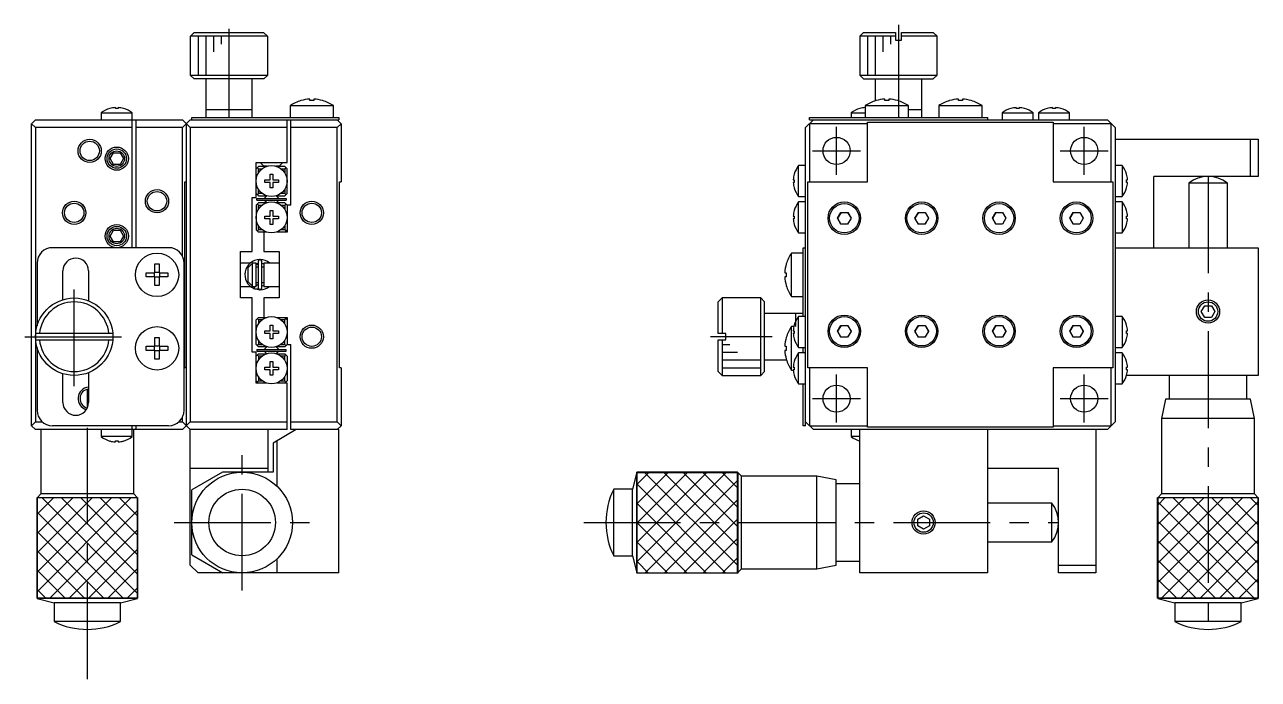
# Model space of a CAD drawing. Extents: x -35 to 380, y 1 to 266.
# Drawn here: x 220.6 to 380, y 112.4 to 196.9 of the extents above; entities that cross this region are included whole.
import ezdxf

# ---------------------------------------------------------------- set-up
doc = ezdxf.new("R2010")
doc.units = 0
doc.header["$LTSCALE"] = 10
doc.linetypes.add('CENTER', pattern=[2, 1.25, -0.25, 0.25, -0.25])
doc.layers.get('0').update_dxf_attribs({"linetype": 'CONTINUOUS'})
doc.layers.add('CENTER', color=1, linetype='CENTER')

msp = doc.modelspace()

# ---------------------------------------------------------------- linework, layer by layer
at = {"color": 7, "linetype": 'CONTINUOUS'}
for p, q in [((241.955665, 194.946013), (241.97169, 194.946013)), ((241.955665, 194.946013), (241.955665, 190.446013)), ((241.97169, 195.446013), (242.473478, 195.946013)), ((251.939639, 195.446013), (241.97169, 195.446013)), ((241.97169, 194.946013), (241.97169, 195.446013)), ((242.473478, 195.946013), (251.437852, 195.946013)), ((251.437852, 195.946013), (251.939639, 195.446013)), ((251.939639, 195.446013), (251.939639, 194.946013)), ((251.939639, 194.946013), (251.955665, 194.946013)), ((251.955665, 190.446013), (251.955665, 194.946013)), ((328.967397, 195.946013), (328.467397, 195.446013)), ((333.067397, 195.446013), (328.467397, 195.446013)), ((328.467397, 195.446013), (328.467397, 190.446013)), ((328.967397, 195.946013), (333.067397, 195.946013)), ((333.067397, 195.946013), (333.067397, 194.946013)), ((333.067397, 194.946013), (333.867397, 194.946013)), ((333.867397, 195.946013), (337.967397, 195.946013)), ((333.867397, 194.946013), (333.867397, 195.946013)), ((338.467397, 195.446013), (333.867397, 195.446013)), ((338.467397, 195.446013), (337.967397, 195.946013)), ((338.467397, 190.446013), (338.467397, 195.446013)), ((241.955665, 190.446013), (251.955665, 190.446013)), ((241.955665, 190.446013), (242.455665, 189.946013)), ((251.455665, 189.946013), (242.455665, 189.946013)), ((243.955665, 189.946013), (243.955665, 184.946013)), ((249.955665, 184.946013), (249.955665, 189.946013)), ((251.455665, 189.946013), (251.955665, 190.446013)), ((328.467397, 190.446013), (328.967397, 189.946013)), ((328.467397, 190.446013), (338.467397, 190.446013)), ((328.967397, 189.946013), (337.967397, 189.946013)), ((330.467397, 189.946013), (330.467397, 187.115709)), ((336.467397, 184.946013), (336.467397, 189.946013)), ((337.967397, 189.946013), (338.467397, 190.446013)), ((256.256526, 187.139218), (256.253517, 187.145386)), ((257.395665, 187.139218), (257.395665, 187.332475)), ((257.915665, 187.139218), (257.395665, 187.139218)), ((257.915665, 187.332475), (257.915665, 187.139218)), ((259.057812, 187.145386), (259.054804, 187.139218)), ((330.568258, 187.139218), (330.565249, 187.145386)), ((331.707397, 187.139218), (331.707397, 187.332475)), ((332.227397, 187.139218), (331.707397, 187.139218)), ((332.227397, 187.332475), (332.227397, 187.139218)), ((333.369545, 187.145386), (333.366536, 187.139218)), ((340.068258, 187.139218), (340.065249, 187.145386)), ((341.207397, 187.139218), (341.207397, 187.332475)), ((341.727397, 187.139218), (341.207397, 187.139218)), ((341.727397, 187.332475), (341.727397, 187.139218)), ((342.869545, 187.145386), (342.866536, 187.139218)), ((230.455665, 185.544013), (234.455665, 185.544013)), ((230.455665, 185.544013), (230.455665, 184.646013)), ((231.569303, 186.115535), (231.567049, 186.120157)), ((232.275665, 186.115535), (232.275665, 186.235872)), ((232.635665, 186.115535), (232.275665, 186.115535)), ((232.635665, 186.235872), (232.635665, 186.115535)), ((233.344281, 186.120157), (233.342026, 186.115535)), ((234.455665, 168.146013), (234.455665, 185.544013)), ((242.155665, 184.646013), (242.155665, 184.946013)), ((242.155665, 184.946013), (261.155665, 184.946013)), ((249.955665, 185.946013), (243.955665, 185.946013)), ((254.855665, 186.488476), (260.455665, 186.488476)), ((254.855665, 186.488476), (254.855665, 184.946013)), ((260.455665, 184.946013), (260.455665, 186.488476)), ((261.155665, 184.946013), (261.155665, 184.646013)), ((321.967397, 184.646013), (321.967397, 184.946013)), ((321.967397, 184.946013), (344.967397, 184.946013)), ((327.367397, 185.544013), (329.167397, 185.544013)), ((327.367397, 185.544013), (327.367397, 184.946013)), ((328.481036, 186.115535), (328.478781, 186.120157)), ((329.167397, 186.488476), (329.167397, 184.946013)), ((329.167397, 186.488476), (334.767397, 186.488476)), ((334.767397, 184.946013), (334.767397, 186.488476)), ((336.467397, 185.946013), (334.767397, 185.946013)), ((338.667397, 186.488476), (338.667397, 184.946013)), ((338.667397, 186.488476), (344.267397, 186.488476)), ((344.267397, 184.946013), (344.267397, 186.488476)), ((344.967397, 184.946013), (344.967397, 184.646013)), ((346.867397, 185.544013), (350.867397, 185.544013)), ((346.867397, 185.544013), (346.867397, 184.646013)), ((347.981036, 186.115535), (347.978781, 186.120157)), ((348.687397, 186.115535), (348.687397, 186.235872)), ((349.047397, 186.115535), (348.687397, 186.115535)), ((349.047397, 186.235872), (349.047397, 186.115535)), ((349.756013, 186.120157), (349.753759, 186.115535)), ((350.867397, 184.646013), (350.867397, 185.544013)), ((351.567397, 185.544013), (355.567397, 185.544013)), ((351.567397, 185.544013), (351.567397, 184.646013)), ((352.681036, 186.115535), (352.678781, 186.120157)), ((353.387397, 186.115535), (353.387397, 186.235872)), ((353.747397, 186.115535), (353.387397, 186.115535)), ((353.747397, 186.235872), (353.747397, 186.115535)), ((354.456013, 186.120157), (354.453759, 186.115535)), ((355.567397, 184.646013), (355.567397, 185.544013)), ((221.955665, 184.646013), (221.455665, 184.146013)), ((221.455665, 145.146013), (221.455665, 184.146013)), ((221.455665, 184.146013), (221.955665, 183.646013)), ((221.955665, 184.646013), (240.955665, 184.646013)), ((234.455665, 183.646013), (221.955665, 183.646013)), ((221.955665, 183.646013), (221.955665, 145.646013)), ((234.955665, 168.146013), (234.955665, 184.646013)), ((240.955665, 183.646013), (234.955665, 183.646013)), ((241.955665, 184.646013), (240.955665, 183.646013)), ((240.955665, 184.646013), (241.955665, 183.646013)), ((240.955665, 167.017793), (240.955665, 183.646013)), ((241.455665, 145.146013), (241.455665, 184.146013)), ((241.955665, 184.646013), (261.155665, 184.646013)), ((241.955665, 183.646013), (241.955665, 145.646013)), ((254.455665, 183.646013), (241.955665, 183.646013)), ((254.455665, 179.146013), (254.455665, 184.646013)), ((254.955665, 173.646013), (254.955665, 184.646013)), ((260.955665, 183.646013), (254.955665, 183.646013)), ((260.955665, 184.646013), (261.455665, 184.146013)), ((261.455665, 184.146013), (260.955665, 183.646013)), ((260.955665, 145.646013), (260.955665, 183.646013)), ((261.455665, 184.146013), (261.455665, 176.646013)), ((322.467397, 184.646013), (321.467397, 183.646013)), ((321.467397, 145.146013), (321.467397, 183.646013)), ((321.967397, 184.646013), (360.467397, 184.646013)), ((329.467397, 184.146013), (321.967397, 184.146013)), ((321.967397, 184.146013), (321.967397, 176.646013)), ((329.467397, 184.346013), (353.467397, 184.346013)), ((329.467397, 176.646013), (329.467397, 184.346013)), ((353.467397, 184.346013), (353.467397, 176.646013)), ((360.967397, 184.146013), (353.467397, 184.146013)), ((361.467397, 183.646013), (360.467397, 184.646013)), ((360.967397, 176.646013), (360.967397, 184.146013)), ((361.467397, 183.646013), (361.467397, 145.646013)), ((361.467397, 182.146013), (379.967397, 182.146013)), ((378.967397, 177.346013), (378.967397, 182.146013)), ((379.967397, 182.146013), (379.967397, 177.346013)), ((231.589639, 179.646013), (232.022652, 180.396013)), ((232.022652, 180.396013), (232.888677, 180.396013)), ((232.888677, 180.396013), (233.32169, 179.646013)), ((232.022652, 178.896013), (231.589639, 179.646013)), ((232.888677, 178.896013), (232.022652, 178.896013)), ((233.32169, 179.646013), (232.888677, 178.896013)), ((250.455665, 179.146013), (254.455665, 179.146013)), ((250.455665, 174.646013), (250.455665, 179.146013)), ((250.455665, 178.346013), (250.755665, 178.646013)), ((251.831165, 178.646013), (250.755665, 178.646013)), ((250.974921, 179.146013), (251.455665, 178.665269)), ((251.89312, 178.665269), (251.455665, 178.665269)), ((253.455665, 178.665269), (253.018209, 178.665269)), ((254.155665, 178.646013), (253.080165, 178.646013)), ((253.455665, 178.665269), (253.936409, 179.146013)), ((254.455665, 178.346013), (254.155665, 178.646013)), ((321.467397, 178.746013), (320.569398, 178.746013)), ((320.569398, 174.746013), (320.569398, 178.746013)), ((325.217397, 178.915269), (325.218924, 178.913743)), ((357.715871, 178.913743), (357.717397, 178.915269)), ((362.365396, 178.746013), (361.467397, 178.746013)), ((362.365396, 178.746013), (362.365396, 174.746013)), ((250.755665, 178.346013), (250.605665, 178.496013)), ((250.755665, 177.799579), (250.755665, 178.346013)), ((250.755665, 178.346013), (251.255665, 178.346013)), ((252.275665, 177.632375), (252.635665, 177.632375)), ((252.275665, 176.926013), (252.275665, 177.632375)), ((252.635665, 177.632375), (252.635665, 176.926013)), ((253.655665, 178.346013), (254.155665, 178.346013)), ((254.305665, 178.496013), (254.155665, 178.346013)), ((254.155665, 178.346013), (254.155665, 177.799579)), ((254.455665, 175.146013), (254.455665, 178.346013)), ((319.993253, 177.634629), (319.997875, 177.632375)), ((362.936919, 177.632375), (362.941541, 177.634629)), ((366.467397, 168.146013), (366.467397, 177.346013)), ((379.967397, 177.346013), (366.467397, 177.346013)), ((241.255665, 176.646013), (241.455665, 176.646013)), ((241.255665, 152.646013), (241.255665, 176.646013)), ((250.755665, 175.146013), (250.755665, 175.692448)), ((251.569303, 176.926013), (252.275665, 176.926013)), ((251.569303, 176.566013), (251.569303, 176.926013)), ((252.275665, 176.566013), (251.569303, 176.566013)), ((252.275665, 175.859652), (252.275665, 176.566013)), ((252.635665, 175.859652), (252.275665, 175.859652)), ((252.635665, 176.926013), (253.342026, 176.926013)), ((252.635665, 176.566013), (252.635665, 175.859652)), ((253.342026, 176.566013), (252.635665, 176.566013)), ((253.342026, 176.926013), (253.342026, 176.566013)), ((254.155665, 175.692448), (254.155665, 175.146013)), ((261.255665, 176.646013), (261.455665, 176.646013)), ((261.255665, 152.646013), (261.255665, 176.646013)), ((319.877538, 176.926013), (319.997875, 176.926013)), ((319.997875, 176.566013), (319.877538, 176.566013)), ((319.997875, 175.859652), (319.993253, 175.857397)), ((319.997875, 176.926013), (319.997875, 176.566013)), ((321.767397, 152.646013), (321.767397, 176.646013)), ((321.767397, 176.646013), (329.467397, 176.646013)), ((353.467397, 176.646013), (361.167397, 176.646013)), ((361.167397, 176.646013), (361.167397, 152.646013)), ((362.936919, 176.926013), (363.057256, 176.926013)), ((362.936919, 176.566013), (362.936919, 176.926013)), ((363.057256, 176.566013), (362.936919, 176.566013)), ((362.941541, 175.857397), (362.936919, 175.859652)), ((375.967393, 176.468504), (370.967401, 176.468504)), ((370.967401, 176.468504), (370.967401, 168.146013)), ((375.967393, 168.146013), (375.967393, 176.468504)), ((249.955665, 174.646013), (250.455665, 174.646013)), ((249.955665, 167.646013), (249.955665, 174.646013)), ((250.755665, 174.846013), (250.455665, 175.146013)), ((250.755665, 173.946013), (250.455665, 173.646013)), ((250.555665, 174.496013), (254.355665, 174.496013)), ((250.555665, 174.296013), (250.555665, 174.496013)), ((250.555665, 174.296013), (254.355665, 174.296013)), ((250.605665, 174.996013), (250.755665, 175.146013)), ((250.755665, 173.646013), (250.605665, 173.796013)), ((251.255665, 175.146013), (250.755665, 175.146013)), ((250.755665, 174.846013), (251.756616, 174.846013)), ((251.756616, 173.946013), (250.755665, 173.946013)), ((251.841605, 174.842614), (251.554104, 174.555112)), ((251.554104, 174.27227), (251.868494, 173.957879)), ((251.554104, 174.236914), (251.841605, 173.949413)), ((251.775739, 174.865136), (251.756616, 174.846013)), ((251.756616, 173.946013), (251.775739, 173.926891)), ((253.357226, 174.519757), (253.042835, 174.834148)), ((253.357226, 174.555112), (253.069725, 174.842614)), ((253.069725, 173.949413), (253.357226, 174.236914)), ((253.154713, 174.846013), (253.135591, 174.865136)), ((253.135591, 173.926891), (253.154713, 173.946013)), ((253.154713, 174.846013), (254.155665, 174.846013)), ((254.155665, 173.946013), (253.154713, 173.946013)), ((254.155665, 175.146013), (253.655665, 175.146013)), ((254.155665, 175.146013), (254.305665, 174.996013)), ((254.455665, 175.146013), (254.155665, 174.846013)), ((254.455665, 173.646013), (254.155665, 173.946013)), ((254.305665, 173.796013), (254.155665, 173.646013)), ((254.355665, 174.496013), (254.355665, 174.296013)), ((320.569398, 174.746013), (321.467397, 174.746013)), ((321.467397, 174.046013), (320.569398, 174.046013)), ((320.569398, 170.046013), (320.569398, 174.046013)), ((361.467397, 174.746013), (362.365396, 174.746013)), ((362.365396, 174.046013), (361.467397, 174.046013)), ((362.365396, 174.046013), (362.365396, 170.046013)), ((250.455665, 173.646013), (250.455665, 170.446013)), ((250.755665, 173.099579), (250.755665, 173.646013)), ((250.755665, 173.646013), (251.255665, 173.646013)), ((251.569303, 172.226013), (252.275665, 172.226013)), ((251.569303, 171.866013), (251.569303, 172.226013)), ((252.275665, 172.932375), (252.635665, 172.932375)), ((252.275665, 172.226013), (252.275665, 172.932375)), ((252.635665, 172.932375), (252.635665, 172.226013)), ((252.635665, 172.226013), (253.342026, 172.226013)), ((253.342026, 172.226013), (253.342026, 171.866013)), ((253.655665, 173.646013), (254.155665, 173.646013)), ((254.155665, 173.646013), (254.155665, 173.099579)), ((254.955665, 173.646013), (254.455665, 173.646013)), ((254.455665, 173.646013), (254.455665, 170.146013)), ((319.877538, 172.226013), (319.997875, 172.226013)), ((319.993253, 172.934629), (319.997875, 172.932375)), ((319.997875, 172.226013), (319.997875, 171.866013)), ((325.601372, 171.946013), (326.034384, 172.696013)), ((326.041195, 172.699904), (325.601407, 171.953857)), ((326.034384, 172.696013), (326.90041, 172.696013)), ((326.041195, 172.699923), (326.907184, 172.692061)), ((326.90041, 172.696013), (327.333422, 171.946013)), ((326.907171, 172.692053), (327.333387, 171.93817)), ((335.601372, 171.946013), (336.034384, 172.696013)), ((336.041195, 172.699904), (335.601407, 171.953857)), ((336.034384, 172.696013), (336.90041, 172.696013)), ((336.041195, 172.699923), (336.907184, 172.692061)), ((336.90041, 172.696013), (337.333422, 171.946013)), ((336.907171, 172.692053), (337.333387, 171.93817)), ((345.601372, 171.946013), (346.034384, 172.696013)), ((346.041195, 172.699904), (345.601407, 171.953857)), ((346.034384, 172.696013), (346.90041, 172.696013)), ((346.041195, 172.699923), (346.907184, 172.692061)), ((346.90041, 172.696013), (347.333422, 171.946013)), ((346.907171, 172.692053), (347.333387, 171.93817)), ((355.601372, 171.946013), (356.034384, 172.696013)), ((356.041195, 172.699904), (355.601407, 171.953857)), ((356.034384, 172.696013), (356.90041, 172.696013)), ((356.041195, 172.699923), (356.907184, 172.692061)), ((356.90041, 172.696013), (357.333422, 171.946013)), ((356.907171, 172.692053), (357.333387, 171.93817)), ((362.936919, 172.932375), (362.941541, 172.934629)), ((362.936919, 172.226013), (363.057256, 172.226013)), ((362.936919, 171.866013), (362.936919, 172.226013)), ((250.755665, 170.446013), (250.755665, 170.992448)), ((252.275665, 171.866013), (251.569303, 171.866013)), ((252.275665, 171.159652), (252.275665, 171.866013)), ((252.635665, 171.159652), (252.275665, 171.159652)), ((252.635665, 171.866013), (252.635665, 171.159652)), ((253.342026, 171.866013), (252.635665, 171.866013)), ((254.155665, 170.992448), (254.155665, 170.446013)), ((319.997875, 171.866013), (319.877538, 171.866013)), ((319.997875, 171.159652), (319.993253, 171.157397)), ((326.034384, 171.196013), (325.601372, 171.946013)), ((325.601407, 171.953857), (326.02761, 171.199966)), ((326.8936, 171.192104), (326.02761, 171.199966)), ((326.90041, 171.196013), (326.034384, 171.196013)), ((327.333371, 171.93818), (326.8936, 171.192123)), ((327.333422, 171.946013), (326.90041, 171.196013)), ((336.034384, 171.196013), (335.601372, 171.946013)), ((335.601407, 171.953857), (336.02761, 171.199966)), ((336.8936, 171.192104), (336.02761, 171.199966)), ((336.90041, 171.196013), (336.034384, 171.196013)), ((337.333371, 171.93818), (336.8936, 171.192123)), ((337.333422, 171.946013), (336.90041, 171.196013)), ((346.034384, 171.196013), (345.601372, 171.946013)), ((345.601407, 171.953857), (346.02761, 171.199966)), ((346.8936, 171.192104), (346.02761, 171.199966)), ((346.90041, 171.196013), (346.034384, 171.196013)), ((347.333371, 171.93818), (346.8936, 171.192123)), ((347.333422, 171.946013), (346.90041, 171.196013)), ((356.034384, 171.196013), (355.601372, 171.946013)), ((355.601407, 171.953857), (356.02761, 171.199966)), ((356.8936, 171.192104), (356.02761, 171.199966)), ((356.90041, 171.196013), (356.034384, 171.196013)), ((357.333371, 171.93818), (356.8936, 171.192123)), ((357.333422, 171.946013), (356.90041, 171.196013)), ((363.057256, 171.866013), (362.936919, 171.866013)), ((362.941541, 171.157397), (362.936919, 171.159652)), ((231.589639, 169.646013), (232.022652, 170.396013)), ((232.022652, 168.896013), (231.589639, 169.646013)), ((232.022652, 170.396013), (232.888677, 170.396013)), ((232.888677, 170.396013), (233.32169, 169.646013)), ((233.32169, 169.646013), (232.888677, 168.896013)), ((250.755665, 170.146013), (250.455665, 170.446013)), ((250.605665, 170.296013), (250.755665, 170.446013)), ((251.255665, 170.446013), (250.755665, 170.446013)), ((251.831165, 170.146013), (250.755665, 170.146013)), ((251.455665, 170.146013), (251.455665, 167.646013)), ((254.455665, 170.146013), (253.080165, 170.146013)), ((254.155665, 170.446013), (253.655665, 170.446013)), ((254.155665, 170.446013), (254.305665, 170.296013)), ((254.455665, 170.446013), (254.155665, 170.146013)), ((320.569398, 170.046013), (321.467397, 170.046013)), ((361.467397, 170.046013), (362.365396, 170.046013)), ((239.155665, 168.146013), (224.155665, 168.146013)), ((232.888677, 168.896013), (232.022652, 168.896013)), ((248.455665, 167.646013), (249.955665, 167.646013)), ((248.455665, 161.646013), (248.455665, 167.646013)), ((251.455665, 167.646013), (253.455665, 167.646013)), ((253.455665, 167.646013), (253.455665, 161.646013)), ((321.167397, 167.446013), (319.624934, 167.446013)), ((319.624934, 161.846013), (319.624934, 167.446013)), ((321.167397, 168.146013), (321.467397, 168.146013)), ((321.167397, 159.246013), (321.167397, 168.146013)), ((361.467397, 168.146013), (379.967397, 168.146013)), ((379.967397, 168.146013), (379.967397, 151.646013)), ((222.155665, 166.146013), (222.155665, 158.046013)), ((237.395665, 166.045153), (237.915665, 166.045153)), ((237.395665, 164.906013), (237.395665, 166.045153)), ((237.915665, 166.045153), (237.915665, 164.906013)), ((241.155665, 147.146013), (241.155665, 166.146013)), ((249.697208, 166.146013), (248.455665, 166.146013)), ((249.455665, 165.566114), (249.955665, 166.09526)), ((250.455665, 166.146013), (249.955665, 166.146013)), ((249.955665, 166.146013), (249.955665, 163.146013)), ((250.179265, 166.447449), (250.166111, 166.441643)), ((250.174546, 166.44414), (250.170202, 166.443461)), ((250.24043, 166.472152), (250.1787, 166.448521)), ((250.455625, 166.075447), (250.734469, 166.145866)), ((250.455663, 166.058136), (250.465036, 166.058292)), ((250.455665, 163.146013), (250.455665, 166.146013)), ((250.465036, 166.058292), (250.47866, 166.057925)), ((250.47866, 166.057925), (250.492248, 166.056856)), ((250.492248, 166.056856), (250.505765, 166.055087)), ((250.505765, 166.055087), (250.519172, 166.052624)), ((250.519172, 166.052624), (250.532433, 166.049475)), ((250.532433, 166.049475), (250.545512, 166.04565)), ((250.545512, 166.04565), (250.558374, 166.041161)), ((250.558374, 166.041161), (250.570986, 166.036022)), ((250.570986, 166.036022), (250.583315, 166.030249)), ((250.583315, 166.030249), (250.595328, 166.02386)), ((250.595328, 166.02386), (250.606996, 166.016873)), ((250.606996, 166.016873), (250.61829, 166.00931)), ((250.61829, 166.00931), (250.629183, 166.001193)), ((250.629183, 166.001193), (250.639649, 165.992544)), ((250.639649, 165.992544), (250.649664, 165.983388)), ((250.649664, 165.983388), (250.659205, 165.973751)), ((250.659205, 165.973751), (250.668251, 165.963658)), ((250.668251, 165.963658), (250.676781, 165.953136)), ((250.676781, 165.953136), (250.684778, 165.942212)), ((250.684778, 165.942212), (250.692225, 165.930915)), ((250.692225, 165.930915), (250.699107, 165.919273)), ((250.699107, 165.919273), (250.705409, 165.907315)), ((250.705409, 165.907315), (250.711119, 165.89507)), ((250.711119, 165.89507), (250.716226, 165.882568)), ((250.716226, 165.882568), (250.720719, 165.869838)), ((250.720719, 165.869838), (250.724591, 165.856911)), ((250.724591, 165.856911), (250.727833, 165.843817)), ((250.727833, 165.843817), (250.73044, 165.830586)), ((250.73044, 165.830586), (250.732408, 165.817249)), ((250.732408, 165.817249), (250.733731, 165.803836)), ((250.733731, 165.803836), (250.734409, 165.790379)), ((250.734409, 165.790379), (250.734506, 165.783162)), ((250.734506, 166.386669), (250.734506, 162.936669)), ((251.184506, 162.936669), (251.184506, 166.386669)), ((251.184561, 166.145591), (251.455809, 166.078341)), ((251.455665, 166.146013), (251.455665, 163.146013)), ((253.455665, 166.146013), (251.455665, 166.146013)), ((318.968024, 166.048161), (318.974192, 166.045153)), ((225.505665, 161.431147), (225.505665, 165.146013)), ((228.805665, 165.146013), (228.805665, 161.291172)), ((236.256526, 164.906013), (237.395665, 164.906013)), ((236.256526, 164.386013), (236.256526, 164.906013)), ((237.395665, 164.386013), (236.256526, 164.386013)), ((237.326223, 164.386013), (237.326223, 164.906013)), ((237.395665, 164.975455), (237.915665, 164.975455)), ((237.395665, 163.246874), (237.395665, 164.386013)), ((237.915665, 164.316572), (237.395665, 164.316572)), ((237.915665, 164.906013), (239.054804, 164.906013)), ((237.915665, 164.386013), (237.915665, 163.246874)), ((239.054804, 164.386013), (237.915665, 164.386013)), ((237.985107, 164.906013), (237.985107, 164.386013)), ((239.054804, 164.906013), (239.054804, 164.386013)), ((249.455665, 163.725913), (249.455665, 165.566114)), ((250.734506, 165.646013), (250.455665, 165.646013)), ((251.455665, 165.646013), (251.184506, 165.646013)), ((318.780935, 164.906013), (318.974192, 164.906013)), ((318.974192, 164.386013), (318.780935, 164.386013)), ((318.974192, 164.906013), (318.974192, 164.386013)), ((237.915665, 163.246874), (237.395665, 163.246874)), ((248.455665, 163.146013), (249.735636, 163.146013)), ((249.955665, 163.204012), (249.455665, 163.733158)), ((249.955665, 163.146013), (250.455665, 163.146013)), ((250.14593, 162.890852), (250.1759, 162.877414)), ((250.169948, 162.879965), (250.249862, 163.139398)), ((250.174461, 162.89235), (250.174362, 162.886111)), ((250.174362, 162.886111), (250.174893, 162.881173)), ((250.17519, 162.89985), (250.174461, 162.89235)), ((250.174893, 162.881173), (250.175696, 162.87836)), ((250.176544, 162.908559), (250.17519, 162.89985)), ((250.175696, 162.87836), (250.177873, 162.875292)), ((250.178514, 162.918421), (250.176544, 162.908559)), ((250.177873, 162.875292), (250.1787, 162.874817)), ((250.181087, 162.929368), (250.178514, 162.918421)), ((250.1787, 162.874817), (250.210052, 162.861998)), ((250.184245, 162.941328), (250.181087, 162.929368)), ((250.187968, 162.954221), (250.184245, 162.941328)), ((250.19223, 162.967961), (250.187968, 162.954221)), ((250.197003, 162.982456), (250.19223, 162.967961)), ((250.202255, 162.997609), (250.197003, 162.982456)), ((250.207952, 163.013319), (250.202255, 162.997609)), ((250.214055, 163.029482), (250.207952, 163.013319)), ((250.210052, 162.861998), (250.243763, 162.850093)), ((250.220523, 163.045988), (250.214055, 163.029482)), ((250.227313, 163.062729), (250.220523, 163.045988)), ((250.23438, 163.079591), (250.227313, 163.062729)), ((250.241676, 163.096463), (250.23438, 163.079591)), ((250.236201, 162.852203), (250.929792, 162.713222)), ((250.249153, 163.113232), (250.241676, 163.096463)), ((250.243763, 162.850093), (250.278014, 162.839891)), ((250.256762, 163.129786), (250.249153, 163.113232)), ((250.249862, 163.139398), (250.253013, 163.146017)), ((250.26445, 163.146013), (250.256762, 163.129786)), ((250.278014, 162.839891), (250.31272, 162.831416)), ((250.31272, 162.831416), (250.347797, 162.824687)), ((250.347797, 162.824687), (250.383159, 162.819722)), ((250.383159, 162.819722), (250.418718, 162.81653)), ((250.418718, 162.81653), (250.454389, 162.815121)), ((250.454389, 162.815121), (250.490084, 162.815495)), ((250.460793, 163.265075), (250.455662, 163.265202)), ((250.455665, 163.646013), (250.734506, 163.646013)), ((250.474414, 163.265223), (250.460793, 163.265075)), ((250.488004, 163.266072), (250.474414, 163.265223)), ((250.501525, 163.26762), (250.488004, 163.266072)), ((250.490084, 162.815495), (250.525716, 162.817654)), ((250.514942, 163.26986), (250.501525, 163.26762)), ((250.528218, 163.272784), (250.514942, 163.26986)), ((250.525716, 162.817654), (250.561199, 162.82159)), ((250.541319, 163.276382), (250.528218, 163.272784)), ((250.554209, 163.280642), (250.541319, 163.276382)), ((250.566857, 163.28555), (250.554209, 163.280642)), ((250.561199, 162.82159), (250.596446, 162.827295)), ((250.579231, 163.291091), (250.566857, 163.28555)), ((250.591299, 163.297247), (250.579231, 163.291091)), ((250.603032, 163.304001), (250.591299, 163.297247)), ((250.596446, 162.827295), (250.631371, 162.834755)), ((250.614403, 163.311331), (250.603032, 163.304001)), ((250.625385, 163.319217), (250.614403, 163.311331)), ((250.635952, 163.327638), (250.625385, 163.319217)), ((250.631371, 162.834755), (250.665889, 162.843952)), ((250.646082, 163.336568), (250.635952, 163.327638)), ((250.65575, 163.345986), (250.646082, 163.336568)), ((250.664937, 163.355865), (250.65575, 163.345986)), ((250.673622, 163.366181), (250.664937, 163.355865)), ((250.665889, 162.843952), (250.699916, 162.854864)), ((250.681787, 163.376907), (250.673622, 163.366181)), ((250.689415, 163.388016), (250.681787, 163.376907)), ((250.696489, 163.399481), (250.689415, 163.388016)), ((250.702996, 163.411274), (250.696489, 163.399481)), ((250.699916, 162.854864), (250.733368, 162.867465)), ((250.708921, 163.423368), (250.702996, 163.411274)), ((250.714253, 163.435733), (250.708921, 163.423368)), ((250.718981, 163.44834), (250.714253, 163.435733)), ((250.723096, 163.46116), (250.718981, 163.44834)), ((250.726588, 163.474164), (250.723096, 163.46116)), ((250.72945, 163.487322), (250.726588, 163.474164)), ((250.731678, 163.500603), (250.72945, 163.487322)), ((250.733265, 163.513978), (250.731678, 163.500603)), ((250.734208, 163.527415), (250.733265, 163.513978)), ((250.733368, 162.867465), (250.744124, 162.871928)), ((250.734506, 163.540176), (250.734208, 163.527415)), ((251.184506, 163.646013), (251.455665, 163.646013)), ((251.455701, 163.245175), (251.184563, 163.177516)), ((251.455665, 163.146013), (253.455665, 163.146013)), ((318.974192, 163.246874), (318.968024, 163.243866)), ((249.955665, 161.646013), (248.455665, 161.646013)), ((249.955665, 154.646013), (249.955665, 161.646013)), ((251.455665, 161.646013), (251.455665, 159.146013)), ((253.455665, 161.646013), (251.455665, 161.646013)), ((310.667397, 161.646013), (310.167397, 161.146013)), ((310.167397, 157.046013), (310.167397, 161.146013)), ((310.667397, 161.646013), (310.667397, 157.046013)), ((315.667397, 161.646013), (310.667397, 161.646013)), ((316.167397, 161.146013), (315.667397, 161.646013)), ((315.667397, 151.646013), (315.667397, 161.646013)), ((316.167397, 152.146013), (316.167397, 161.146013)), ((319.624934, 161.846013), (321.167397, 161.846013)), ((321.167397, 159.646013), (316.167397, 159.646013)), ((320.167397, 159.646013), (320.167397, 157.946013)), ((372.601372, 159.896013), (373.034384, 160.646013)), ((373.034384, 159.146013), (372.601372, 159.896013)), ((373.034384, 160.646013), (373.90041, 160.646013)), ((373.90041, 160.646013), (374.333422, 159.896013)), ((374.333422, 159.896013), (373.90041, 159.146013)), ((250.755665, 159.146013), (250.455665, 158.846013)), ((250.455665, 155.646013), (250.455665, 158.846013)), ((250.605665, 158.996013), (250.755665, 158.846013)), ((250.755665, 159.146013), (251.831165, 159.146013)), ((250.755665, 158.846013), (250.755665, 158.299579)), ((251.255665, 158.846013), (250.755665, 158.846013)), ((252.275665, 158.132375), (252.635665, 158.132375)), ((252.275665, 157.426013), (252.275665, 158.132375)), ((252.635665, 158.132375), (252.635665, 157.426013)), ((253.080165, 159.146013), (254.455665, 159.146013)), ((254.155665, 158.846013), (253.655665, 158.846013)), ((254.455665, 158.846013), (254.155665, 159.146013)), ((254.155665, 158.846013), (254.305665, 158.996013)), ((254.155665, 158.299579), (254.155665, 158.846013)), ((254.455665, 159.146013), (254.455665, 155.646013)), ((319.950091, 157.946013), (319.624934, 157.946013)), ((319.624934, 152.346013), (319.624934, 157.946013)), ((319.993253, 158.134629), (319.997875, 158.132375)), ((321.467397, 159.246013), (320.569398, 159.246013)), ((320.569398, 155.246013), (320.569398, 159.246013)), ((325.601372, 157.346013), (326.034384, 158.096013)), ((326.041195, 158.099904), (325.601407, 157.353857)), ((326.034384, 158.096013), (326.90041, 158.096013)), ((326.041195, 158.099923), (326.907184, 158.092061)), ((326.90041, 158.096013), (327.333422, 157.346013)), ((326.907171, 158.092053), (327.333387, 157.33817)), ((335.601372, 157.346013), (336.034384, 158.096013)), ((336.041195, 158.099904), (335.601407, 157.353857)), ((336.034384, 158.096013), (336.90041, 158.096013)), ((336.041195, 158.099923), (336.907184, 158.092061)), ((336.90041, 158.096013), (337.333422, 157.346013)), ((336.907171, 158.092053), (337.333387, 157.33817)), ((345.601372, 157.346013), (346.034384, 158.096013)), ((346.041195, 158.099904), (345.601407, 157.353857)), ((346.034384, 158.096013), (346.90041, 158.096013)), ((346.041195, 158.099923), (346.907184, 158.092061)), ((346.90041, 158.096013), (347.333422, 157.346013)), ((346.907171, 158.092053), (347.333387, 157.33817)), ((355.601372, 157.346013), (356.034384, 158.096013)), ((356.041195, 158.099904), (355.601407, 157.353857)), ((356.034384, 158.096013), (356.90041, 158.096013)), ((356.041195, 158.099923), (356.907184, 158.092061)), ((356.90041, 158.096013), (357.333422, 157.346013)), ((356.907171, 158.092053), (357.333387, 157.33817)), ((362.365396, 159.246013), (361.467397, 159.246013)), ((362.365396, 159.246013), (362.365396, 155.246013)), ((362.936919, 158.132375), (362.941541, 158.134629)), ((373.90041, 159.146013), (373.034384, 159.146013)), ((231.939639, 157.046013), (221.97169, 157.046013)), ((221.97169, 156.246013), (231.939639, 156.246013)), ((237.395665, 156.545153), (237.915665, 156.545153)), ((237.395665, 155.406013), (237.395665, 156.545153)), ((237.915665, 156.545153), (237.915665, 155.406013)), ((251.569303, 157.426013), (252.275665, 157.426013)), ((251.569303, 157.066013), (251.569303, 157.426013)), ((252.275665, 157.066013), (251.569303, 157.066013)), ((252.275665, 156.359652), (252.275665, 157.066013)), ((252.635665, 156.359652), (252.275665, 156.359652)), ((252.635665, 157.426013), (253.342026, 157.426013)), ((252.635665, 157.066013), (252.635665, 156.359652)), ((253.342026, 157.066013), (252.635665, 157.066013)), ((253.342026, 157.426013), (253.342026, 157.066013)), ((311.167397, 157.046013), (310.167397, 157.046013)), ((310.167397, 152.146013), (310.167397, 156.246013)), ((310.167397, 156.246013), (311.167397, 156.246013)), ((310.667397, 156.246013), (310.667397, 151.646013)), ((311.167397, 156.246013), (311.167397, 157.046013)), ((318.968024, 156.548161), (318.974192, 156.545153)), ((319.877538, 157.426013), (319.997875, 157.426013)), ((319.997875, 157.066013), (319.877538, 157.066013)), ((319.997875, 156.359652), (319.993253, 156.357397)), ((319.997875, 157.426013), (319.997875, 157.066013)), ((326.034384, 156.596013), (325.601372, 157.346013)), ((325.601407, 157.353857), (326.02761, 156.599966)), ((326.8936, 156.592104), (326.02761, 156.599966)), ((326.90041, 156.596013), (326.034384, 156.596013)), ((327.333371, 157.33818), (326.8936, 156.592123)), ((327.333422, 157.346013), (326.90041, 156.596013)), ((336.034384, 156.596013), (335.601372, 157.346013)), ((335.601407, 157.353857), (336.02761, 156.599966)), ((336.8936, 156.592104), (336.02761, 156.599966)), ((336.90041, 156.596013), (336.034384, 156.596013)), ((337.333371, 157.33818), (336.8936, 156.592123)), ((337.333422, 157.346013), (336.90041, 156.596013)), ((346.034384, 156.596013), (345.601372, 157.346013)), ((345.601407, 157.353857), (346.02761, 156.599966)), ((346.8936, 156.592104), (346.02761, 156.599966)), ((346.90041, 156.596013), (346.034384, 156.596013)), ((347.333371, 157.33818), (346.8936, 156.592123)), ((347.333422, 157.346013), (346.90041, 156.596013)), ((356.034384, 156.596013), (355.601372, 157.346013)), ((355.601407, 157.353857), (356.02761, 156.599966)), ((356.8936, 156.592104), (356.02761, 156.599966)), ((356.90041, 156.596013), (356.034384, 156.596013)), ((357.333371, 157.33818), (356.8936, 156.592123)), ((357.333422, 157.346013), (356.90041, 156.596013)), ((362.936919, 157.426013), (363.057256, 157.426013)), ((362.936919, 157.066013), (362.936919, 157.426013)), ((363.057256, 157.066013), (362.936919, 157.066013)), ((362.941541, 156.357397), (362.936919, 156.359652)), ((222.155665, 155.246013), (222.155665, 147.146013)), ((236.256526, 155.406013), (237.395665, 155.406013)), ((236.256526, 154.886013), (236.256526, 155.406013)), ((237.395665, 154.886013), (236.256526, 154.886013)), ((237.326223, 154.886013), (237.326223, 155.406013)), ((237.395665, 155.475455), (237.915665, 155.475455)), ((237.395665, 153.746874), (237.395665, 154.886013)), ((237.915665, 154.816572), (237.395665, 154.816572)), ((237.915665, 155.406013), (239.054804, 155.406013)), ((237.915665, 154.886013), (237.915665, 153.746874)), ((239.054804, 154.886013), (237.915665, 154.886013)), ((237.985107, 155.406013), (237.985107, 154.886013)), ((239.054804, 155.406013), (239.054804, 154.886013)), ((250.455665, 154.646013), (249.955665, 154.646013)), ((250.455665, 155.646013), (250.755665, 155.346013)), ((250.455665, 150.646013), (250.455665, 154.646013)), ((250.555665, 154.996013), (254.355665, 154.996013)), ((250.555665, 154.996013), (250.555665, 154.796013)), ((250.555665, 154.796013), (254.355665, 154.796013)), ((250.755665, 155.646013), (250.605665, 155.496013)), ((250.755665, 156.192448), (250.755665, 155.646013)), ((250.755665, 155.646013), (251.255665, 155.646013)), ((251.756616, 155.346013), (250.755665, 155.346013)), ((251.841605, 155.342614), (251.554104, 155.055112)), ((251.554104, 155.019757), (251.868494, 155.334148)), ((251.554104, 154.736914), (251.841605, 154.449413)), ((251.756616, 155.346013), (251.775739, 155.365136)), ((253.357226, 154.77227), (253.042835, 154.457879)), ((253.357226, 155.055112), (253.069725, 155.342614)), ((253.069725, 154.449413), (253.357226, 154.736914)), ((253.135591, 155.365136), (253.154713, 155.346013)), ((254.155665, 155.346013), (253.154713, 155.346013)), ((253.655665, 155.646013), (254.155665, 155.646013)), ((254.155665, 155.646013), (254.155665, 156.192448)), ((254.305665, 155.496013), (254.155665, 155.646013)), ((254.455665, 155.646013), (254.155665, 155.346013)), ((254.355665, 154.796013), (254.355665, 154.996013)), ((254.455665, 155.646013), (254.955665, 155.646013)), ((254.955665, 144.646013), (254.955665, 155.646013)), ((318.780935, 155.406013), (318.974192, 155.406013)), ((318.974192, 154.886013), (318.780935, 154.886013)), ((318.974192, 155.406013), (318.974192, 154.886013)), ((320.569398, 155.246013), (321.467397, 155.246013)), ((321.167397, 154.546013), (321.167397, 155.246013)), ((361.467397, 155.246013), (362.365396, 155.246013)), ((237.915665, 153.746874), (237.395665, 153.746874)), ((250.755665, 154.446013), (250.455665, 154.146013)), ((250.605665, 154.296013), (250.755665, 154.146013)), ((250.755665, 154.446013), (251.756616, 154.446013)), ((250.755665, 154.146013), (250.755665, 153.599579)), ((251.255665, 154.146013), (250.755665, 154.146013)), ((251.775739, 154.426891), (251.756616, 154.446013)), ((252.275665, 153.432375), (252.635665, 153.432375)), ((252.275665, 152.726013), (252.275665, 153.432375)), ((252.635665, 153.432375), (252.635665, 152.726013)), ((253.154713, 154.446013), (253.135591, 154.426891)), ((253.154713, 154.446013), (254.155665, 154.446013)), ((254.155665, 154.146013), (253.655665, 154.146013)), ((254.455665, 154.146013), (254.155665, 154.446013)), ((254.155665, 154.146013), (254.305665, 154.296013)), ((254.155665, 153.599579), (254.155665, 154.146013)), ((254.455665, 154.146013), (254.455665, 150.946013)), ((316.167397, 153.646013), (318.997701, 153.646013)), ((318.974192, 153.746874), (318.968024, 153.743866)), ((319.993253, 153.434629), (319.997875, 153.432375)), ((321.467397, 154.546013), (320.569398, 154.546013)), ((320.569398, 150.546013), (320.569398, 154.546013)), ((362.365396, 154.546013), (361.467397, 154.546013)), ((362.365396, 154.546013), (362.365396, 150.546013)), ((362.936919, 153.432375), (362.941541, 153.434629)), ((225.505665, 148.146013), (225.505665, 151.86088)), ((228.805665, 152.000855), (228.805665, 148.146013)), ((241.455665, 152.646013), (241.255665, 152.646013)), ((250.755665, 151.492448), (250.755665, 150.946013)), ((251.569303, 152.726013), (252.275665, 152.726013)), ((251.569303, 152.366013), (251.569303, 152.726013)), ((252.275665, 152.366013), (251.569303, 152.366013)), ((252.275665, 151.659652), (252.275665, 152.366013)), ((252.635665, 151.659652), (252.275665, 151.659652)), ((252.635665, 152.726013), (253.342026, 152.726013)), ((252.635665, 152.366013), (252.635665, 151.659652)), ((253.342026, 152.366013), (252.635665, 152.366013)), ((253.342026, 152.726013), (253.342026, 152.366013)), ((254.155665, 150.946013), (254.155665, 151.492448)), ((261.455665, 152.646013), (261.255665, 152.646013)), ((261.455665, 152.646013), (261.455665, 145.146013)), ((310.167397, 152.146013), (310.667397, 151.646013)), ((310.667397, 151.646013), (315.667397, 151.646013)), ((315.667397, 151.646013), (316.167397, 152.146013)), ((319.624934, 152.346013), (319.87873, 152.346013)), ((319.877538, 152.726013), (319.997875, 152.726013)), ((319.997875, 152.366013), (319.877538, 152.366013)), ((319.997875, 151.659652), (319.993253, 151.657397)), ((319.997875, 152.726013), (319.997875, 152.366013)), ((329.467397, 152.646013), (321.767397, 152.646013)), ((321.967397, 152.646013), (321.967397, 145.146013)), ((329.467397, 144.946013), (329.467397, 152.646013)), ((361.167397, 152.646013), (353.467397, 152.646013)), ((353.467397, 152.646013), (353.467397, 144.946013)), ((360.967397, 145.146013), (360.967397, 152.646013)), ((362.936919, 152.726013), (363.057256, 152.726013)), ((362.936919, 152.366013), (362.936919, 152.726013)), ((363.057256, 152.366013), (362.936919, 152.366013)), ((362.941541, 151.657397), (362.936919, 151.659652)), ((379.967397, 151.646013), (362.938228, 151.646013)), ((368.467397, 151.646013), (368.467397, 148.596013)), ((378.467397, 148.596013), (378.467397, 151.646013)), ((250.755665, 150.646013), (250.455665, 150.946013)), ((251.831165, 150.646013), (250.455665, 150.646013)), ((250.755665, 150.946013), (250.605665, 150.796013)), ((250.755665, 150.946013), (251.255665, 150.946013)), ((254.455665, 150.646013), (253.080165, 150.646013)), ((253.655665, 150.946013), (254.155665, 150.946013)), ((254.305665, 150.796013), (254.155665, 150.946013)), ((254.455665, 150.946013), (254.155665, 150.646013)), ((254.455665, 144.646013), (254.455665, 150.646013)), ((320.569398, 150.546013), (321.467397, 150.546013)), ((321.167397, 145.146013), (321.167397, 150.546013)), ((361.467397, 150.546013), (362.365396, 150.546013)), ((367.9674, 148.596013), (367.467401, 146.096014)), ((378.967394, 148.596013), (367.9674, 148.596013)), ((379.467393, 146.096014), (378.967394, 148.596013)), ((221.955665, 145.646013), (221.455665, 145.146013)), ((221.455665, 145.146013), (221.955665, 144.646013)), ((221.955665, 145.646013), (222.832789, 145.646013)), ((239.155665, 145.146013), (224.155665, 145.146013)), ((234.455665, 143.748014), (234.455665, 145.146013)), ((234.955665, 144.646013), (234.955665, 145.146013)), ((240.47854, 145.646013), (240.955665, 145.646013)), ((240.955665, 145.646013), (240.955665, 146.274234)), ((240.955665, 145.646013), (241.955665, 144.646013)), ((241.955665, 145.646013), (240.955665, 144.646013)), ((241.955665, 145.646013), (254.455665, 145.646013)), ((254.955665, 145.646013), (260.955665, 145.646013)), ((260.955665, 145.646013), (261.455665, 145.146013)), ((261.455665, 145.146013), (260.955665, 144.646013)), ((321.467397, 145.146013), (321.167397, 145.146013)), ((321.467397, 145.646013), (322.467397, 144.646013)), ((321.967397, 145.146013), (329.467397, 145.146013)), ((353.467397, 145.146013), (360.967397, 145.146013)), ((360.467397, 144.646013), (361.467397, 145.646013)), ((379.467393, 146.096014), (367.467401, 146.096014)), ((367.467401, 146.096014), (367.467401, 136.346009)), ((379.467393, 136.346009), (379.467393, 146.096014)), ((240.955665, 144.646013), (221.955665, 144.646013)), ((222.655669, 144.646013), (222.655669, 136.346009)), ((230.455665, 144.646013), (230.455665, 143.748014)), ((234.455665, 143.748014), (230.455665, 143.748014)), ((234.655661, 136.346009), (234.655661, 144.646013)), ((254.455665, 144.646013), (241.955665, 144.646013)), ((241.955665, 127.146013), (241.955665, 144.646013)), ((251.955665, 144.646013), (251.955665, 139.146013)), ((255.655665, 144.646013), (252.655665, 142.913963)), ((261.155665, 144.646013), (254.955665, 144.646013)), ((261.155665, 126.146013), (261.155665, 144.646013)), ((360.467397, 144.646013), (322.467397, 144.646013)), ((327.367397, 144.646013), (327.367397, 143.748014)), ((328.467397, 143.748014), (327.367397, 143.748014)), ((328.467397, 126.146013), (328.467397, 144.646013)), ((353.467397, 144.946013), (329.467397, 144.946013)), ((344.967397, 144.646013), (344.967397, 126.146013)), ((358.967397, 144.646013), (358.967397, 126.146013)), ((231.567049, 143.171869), (231.569303, 143.176492)), ((232.275665, 143.176492), (232.635665, 143.176492)), ((232.275665, 143.056154), (232.275665, 143.176492)), ((232.635665, 143.176492), (232.635665, 143.056154)), ((233.342026, 143.176492), (233.344281, 143.171869)), ((252.655665, 142.913963), (252.655665, 139.146013)), ((253.155665, 143.202638), (253.155665, 137.336429)), ((241.955665, 139.646013), (251.955665, 139.646013)), ((246.129385, 139.146013), (242.155665, 136.851785)), ((252.655665, 139.146013), (246.129385, 139.146013)), ((299.66739, 139.146012), (299.077902, 136.946013)), ((299.66739, 126.146014), (299.66739, 139.146012)), ((312.667391, 139.146012), (299.66739, 139.146012)), ((312.667391, 126.146014), (312.667391, 139.146012)), ((313.167393, 138.646009), (312.667391, 139.146012)), ((344.967397, 139.646013), (354.167397, 139.646013)), ((354.167397, 126.146013), (354.167397, 139.646013)), ((313.167393, 126.646017), (313.167393, 138.646009)), ((322.917398, 138.646009), (313.167393, 138.646009)), ((322.917398, 126.646017), (322.917398, 138.646009)), ((325.417397, 138.14601), (322.917398, 138.646009)), ((325.417397, 127.146016), (325.417397, 138.14601)), ((328.467397, 137.646013), (325.417397, 137.646013)), ((222.655669, 136.346009), (222.155666, 135.846007)), ((222.155666, 135.846007), (222.155666, 122.846006)), ((235.155664, 135.846007), (222.155666, 135.846007)), ((234.655661, 136.346009), (222.655669, 136.346009)), ((235.155664, 135.846007), (234.655661, 136.346009)), ((235.155664, 122.846006), (235.155664, 135.846007)), ((242.155665, 128.455414), (242.155665, 136.851785)), ((296.667391, 128.346013), (296.667391, 136.946013)), ((299.077902, 136.946013), (296.667391, 136.946013)), ((299.077902, 128.346013), (299.077902, 136.946013)), ((367.467401, 136.346009), (366.967398, 135.846007)), ((379.967396, 135.846007), (366.967398, 135.846007)), ((366.967398, 135.846007), (366.967398, 122.846006)), ((379.467393, 136.346009), (367.467401, 136.346009)), ((379.967396, 135.846007), (379.467393, 136.346009)), ((379.967396, 122.846006), (379.967396, 135.846007)), ((353.289888, 135.146009), (344.967397, 135.146009)), ((353.289888, 130.146017), (353.289888, 135.146009)), ((335.967397, 133.079026), (336.717397, 133.512039)), ((335.967397, 132.213001), (335.967397, 133.079026)), ((336.717397, 133.512039), (337.467397, 133.079026)), ((337.467397, 133.079026), (337.467397, 132.213001)), ((336.717397, 131.779988), (335.967397, 132.213001)), ((337.467397, 132.213001), (336.717397, 131.779988)), ((344.967397, 130.146017), (353.289888, 130.146017)), ((242.155665, 128.455414), (246.155665, 126.146013)), ((253.155665, 127.955598), (253.155665, 126.146013)), ((296.667391, 128.346013), (299.077902, 128.346013)), ((299.077902, 128.346013), (299.66739, 126.146014)), ((325.417397, 127.646013), (328.467397, 127.646013)), ((241.955665, 127.146013), (242.955665, 126.146013)), ((261.155665, 126.146013), (242.955665, 126.146013)), ((299.66739, 126.146014), (312.667391, 126.146014)), ((312.667391, 126.146014), (313.167393, 126.646017)), ((313.167393, 126.646017), (322.917398, 126.646017)), ((322.917398, 126.646017), (325.417397, 127.146016)), ((344.967397, 126.146013), (328.467397, 126.146013)), ((354.167397, 127.146013), (358.967397, 127.146013)), ((358.967397, 126.146013), (354.167397, 126.146013)), ((222.155666, 122.846006), (224.355665, 122.256518)), ((235.155664, 122.846006), (222.155666, 122.846006)), ((232.955665, 122.256518), (235.155664, 122.846006)), ((379.967396, 122.846006), (366.967398, 122.846006)), ((366.967398, 122.846006), (369.167397, 122.256518)), ((377.767397, 122.256518), (379.967396, 122.846006)), ((224.355665, 122.256518), (224.355665, 119.846007)), ((232.955665, 122.256518), (224.355665, 122.256518)), ((232.955665, 119.846007), (232.955665, 122.256518)), ((377.767397, 122.256518), (369.167397, 122.256518)), ((369.167397, 122.256518), (369.167397, 119.846007)), ((377.767397, 119.846007), (377.767397, 122.256518)), ((232.955665, 119.846007), (224.355665, 119.846007)), ((377.767397, 119.846007), (369.167397, 119.846007))]:
    msp.add_line(p, q, dxfattribs=at)
at = {"color": 3, "linetype": 'CONTINUOUS'}
for p, q in [((242.955665, 195.446013), (242.955665, 190.446013)), ((243.955665, 195.446013), (243.955665, 190.446013)), ((244.955665, 195.446013), (244.955665, 193.446013)), ((245.955665, 195.446013), (245.955665, 194.446013)), ((329.467397, 195.446013), (329.467397, 190.446013)), ((330.467397, 195.446013), (330.467397, 190.446013)), ((331.467397, 195.446013), (331.467397, 193.446013)), ((332.442397, 195.421013), (332.442397, 194.421013)), ((310.667397, 155.646013), (311.667397, 155.646013)), ((310.667397, 154.646013), (312.667397, 154.646013)), ((310.667397, 153.646013), (315.667397, 153.646013)), ((310.667397, 152.646013), (315.667397, 152.646013)), ((299.69239, 137.613774), (301.199629, 139.121012)), ((299.69239, 135.113774), (303.699629, 139.121012)), ((299.69239, 132.613774), (306.199629, 139.121012)), ((299.69239, 130.113774), (308.699629, 139.121012)), ((299.69239, 127.613774), (311.199629, 139.121012)), ((299.69239, 139.121012), (312.692391, 139.121012)), ((299.69239, 126.121014), (299.69239, 139.121012)), ((300.665584, 139.121012), (312.692391, 127.094206)), ((303.165584, 139.121012), (312.692391, 129.594206)), ((305.665584, 139.121012), (312.692391, 132.094206)), ((308.165584, 139.121012), (312.692391, 134.594206)), ((310.665584, 139.121012), (312.692391, 137.094206)), ((312.692391, 139.121012), (312.692391, 126.121014)), ((299.69239, 137.594207), (311.165582, 126.121014)), ((300.699631, 126.121014), (312.692391, 138.113775)), ((222.155666, 133.715321), (224.311353, 135.871007)), ((222.155666, 131.215321), (226.811353, 135.871007)), ((222.155666, 128.715321), (229.311353, 135.871007)), ((222.155666, 126.215321), (231.811353, 135.871007)), ((222.155666, 123.715321), (234.311353, 135.871007)), ((222.155666, 122.871006), (222.155666, 135.871007)), ((222.155666, 135.871007), (235.155664, 135.871007)), ((222.777318, 135.871007), (235.155664, 123.492662)), ((225.277318, 135.871007), (235.155664, 125.992662)), ((227.777318, 135.871007), (235.155664, 128.492662)), ((230.277318, 135.871007), (235.155664, 130.992662)), ((232.777318, 135.871007), (235.155664, 133.492662)), ((235.155664, 135.871007), (235.155664, 122.871006)), ((303.199631, 126.121014), (312.692391, 135.613775)), ((366.942398, 134.863782), (367.949624, 135.871007)), ((366.942398, 132.363782), (370.449624, 135.871007)), ((366.942398, 129.863782), (372.949624, 135.871007)), ((366.942398, 127.363782), (375.449624, 135.871007)), ((366.942398, 124.863782), (377.949624, 135.871007)), ((366.942398, 122.871006), (366.942398, 135.871007)), ((366.942398, 135.871007), (379.942396, 135.871007)), ((368.915589, 135.871007), (379.942396, 124.844201)), ((371.415589, 135.871007), (379.942396, 127.344201)), ((373.915589, 135.871007), (379.942396, 129.844201)), ((376.415589, 135.871007), (379.942396, 132.344201)), ((378.915589, 135.871007), (379.942396, 134.844201)), ((379.942396, 135.871007), (379.942396, 122.871006)), ((222.155666, 133.99266), (233.277319, 122.871006)), ((223.811352, 122.871006), (235.155664, 134.215319)), ((299.69239, 135.094207), (308.665582, 126.121014)), ((366.942398, 135.344199), (379.41559, 122.871006)), ((367.449623, 122.871006), (379.942396, 135.36378)), ((299.69239, 132.594207), (306.165582, 126.121014)), ((305.699631, 126.121014), (312.692391, 133.113775)), ((366.942398, 132.844199), (376.91559, 122.871006)), ((369.949623, 122.871006), (379.942396, 132.86378)), ((222.155666, 131.49266), (230.777319, 122.871006)), ((226.311352, 122.871006), (235.155664, 131.715319)), ((228.811352, 122.871006), (235.155664, 129.215319)), ((299.69239, 130.094207), (303.665582, 126.121014)), ((308.199631, 126.121014), (312.692391, 130.613775)), ((366.942398, 130.344199), (374.41559, 122.871006)), ((372.449623, 122.871006), (379.942396, 130.36378)), ((222.155666, 128.99266), (228.277319, 122.871006)), ((299.69239, 127.594207), (301.165582, 126.121014)), ((310.699631, 126.121014), (312.692391, 128.113775)), ((366.942398, 127.844199), (371.91559, 122.871006)), ((374.949623, 122.871006), (379.942396, 127.86378)), ((222.155666, 126.49266), (225.777319, 122.871006)), ((231.311352, 122.871006), (235.155664, 126.715319)), ((312.692391, 126.121014), (299.69239, 126.121014)), ((366.942398, 125.344199), (369.41559, 122.871006)), ((377.449623, 122.871006), (379.942396, 125.36378)), ((222.155666, 123.99266), (223.277319, 122.871006)), ((235.155664, 122.871006), (222.155666, 122.871006)), ((233.811352, 122.871006), (235.155664, 124.215319)), ((379.942396, 122.871006), (366.942398, 122.871006))]:
    msp.add_line(p, q, dxfattribs=at)
for centre in [(228.955665, 180.646013), (232.455665, 179.646013), (237.655665, 174.146013), (226.955665, 172.646013), (257.655665, 172.646013), (232.455665, 169.646013), (373.467397, 159.896013), (257.655665, 156.646013), (336.717397, 132.646013)]:
    msp.add_circle(centre, 1.5, dxfattribs=at)
at = {"color": 7, "linetype": 'CONTINUOUS'}
for centre, radius in [((228.955665, 180.646013), 1.25), ((325.467397, 180.646013), 1.75), ((357.467397, 180.646013), 1.75), ((232.455665, 179.646013), 1.25), ((232.455665, 179.646013), 1), ((252.455665, 176.746013), 2), ((237.655665, 174.146013), 1.25), ((226.955665, 172.646013), 1.25), ((252.455665, 172.046013), 2), ((257.655665, 172.646013), 1.25), ((326.467397, 171.946013), 2.1), ((326.467397, 171.946013), 1.9), ((336.467397, 171.946013), 2.1), ((336.467397, 171.946013), 1.9), ((346.467397, 171.946013), 2.1), ((346.467397, 171.946013), 1.9), ((356.467397, 171.946013), 2.1), ((356.467397, 171.946013), 1.9), ((232.455665, 169.646013), 1.25), ((232.455665, 169.646013), 1), ((237.655665, 164.646013), 2.8), ((226.955665, 156.646013), 5), ((373.467397, 159.896013), 1.25), ((326.467397, 157.346013), 2.1), ((336.467397, 157.346013), 2.1), ((346.467397, 157.346013), 2.1), ((356.467397, 157.346013), 2.1), ((237.655665, 155.146013), 2.8), ((252.455665, 157.246013), 2), ((257.655665, 156.646013), 1.25), ((326.467397, 157.346013), 1.9), ((336.467397, 157.346013), 1.9), ((346.467397, 157.346013), 1.9), ((356.467397, 157.346013), 1.9), ((252.455665, 152.546013), 2), ((325.467397, 148.646013), 1.75), ((357.467397, 148.646013), 1.75), ((248.655665, 132.646013), 6.499999), ((248.655665, 132.646013), 4.3), ((336.717397, 132.646013), 1.25)]:
    msp.add_circle(centre, radius, dxfattribs=at)
for centre, radius, start, end in [((257.655665, 182.346013), 5, 106.285843, 124.055798), ((257.655665, 182.346013), 4.993235, 92.984767, 106.272555), ((257.655665, 182.346013), 4.993235, 73.727445, 87.015233), ((257.655665, 182.346013), 5, 55.944202, 73.714157), ((331.967397, 182.346013), 5, 106.285843, 124.055798), ((331.967397, 182.346013), 4.993235, 92.984767, 106.272555), ((331.967397, 182.346013), 4.993235, 73.727445, 87.015233), ((331.967397, 182.346013), 5, 55.944202, 73.714157), ((341.467397, 182.346013), 5, 106.285843, 124.055798), ((341.467397, 182.346013), 4.993235, 92.984767, 106.272555), ((341.467397, 182.346013), 4.993235, 73.727445, 87.015233), ((341.467397, 182.346013), 5, 55.944202, 73.714157), ((232.455665, 183.046013), 3.2, 106.122533, 128.682187), ((232.455665, 183.046013), 3.194933, 93.229709, 106.106712), ((232.455665, 183.046013), 3.194933, 73.893288, 86.770291), ((232.455665, 183.046013), 3.2, 51.317813, 73.877467), ((329.367397, 183.046013), 3.2, 106.122533, 128.682187), ((329.367397, 183.046013), 3.194933, 93.229709, 106.106712), ((348.867397, 183.046013), 3.2, 106.122533, 128.682187), ((348.867397, 183.046013), 3.194933, 93.229709, 106.106712), ((348.867397, 183.046013), 3.194933, 73.893288, 86.770291), ((348.867397, 183.046013), 3.2, 51.317813, 73.877467), ((353.567397, 183.046013), 3.2, 106.122533, 128.682187), ((353.567397, 183.046013), 3.194933, 93.229709, 106.106712), ((353.567397, 183.046013), 3.194933, 73.893288, 86.770291), ((353.567397, 183.046013), 3.2, 51.317813, 73.877467), ((323.067397, 176.746013), 3.2, 141.317813, 163.877467), ((359.867397, 176.746013), 3.2, 16.122533, 38.682187), ((323.067397, 176.746013), 3.194933, 163.893288, 176.770291), ((359.867397, 176.746013), 3.194933, 3.229709, 16.106712), ((373.467396, 173.346009), 3.999997, 51.317806, 128.682184), ((323.067397, 176.746013), 3.194933, 183.229709, 196.106712), ((323.067397, 176.746013), 3.2, 196.122533, 218.682187), ((359.867397, 176.746013), 3.2, 321.317813, 343.877467), ((359.867397, 176.746013), 3.194933, 343.893288, 356.770291), ((251.695525, 174.413691), 0.2, 135, 155.693883), ((251.695525, 174.378336), 0.2, 204.306117, 225), ((251.695525, 174.413691), 0.2, 216.042724, 225), ((253.215805, 174.413691), 0.2, 24.306117, 45), ((253.215805, 174.378336), 0.2, 36.042724, 45), ((253.215805, 174.378336), 0.2, 315, 335.693883), ((323.067397, 172.046013), 3.2, 141.317813, 163.877467), ((359.867397, 172.046013), 3.2, 16.122533, 38.682187), ((323.067397, 172.046013), 3.194933, 163.893288, 176.770291), ((359.867397, 172.046013), 3.194933, 3.229709, 16.106712), ((323.067397, 172.046013), 3.194933, 183.229709, 196.106712), ((323.067397, 172.046013), 3.2, 196.122533, 218.682187), ((359.867397, 172.046013), 3.2, 321.317813, 343.877467), ((359.867397, 172.046013), 3.194933, 343.893288, 356.770291), ((224.155665, 166.146013), 2, 90, 180), ((239.155665, 166.146013), 2, 0, 90), ((323.767397, 164.646013), 5, 145.944202, 163.714157), ((227.155665, 165.146013), 1.65, 0, 180), ((250.959904, 164.661534), 1.948827, 90.890816, 246.378073), ((250.959506, 166.386669), 0.225, 0, 180), ((250.959875, 164.663691), 1.946588, 49.596934, 89.166427), ((323.767397, 164.646013), 4.993235, 163.727445, 177.015233), ((323.767397, 164.646013), 4.993235, 182.984767, 196.272555), ((250.959506, 162.936669), 0.225, 180, 0), ((250.957585, 164.666695), 1.953784, 270.802426, 308.87694), ((323.767397, 164.646013), 5, 196.285843, 214.055798), ((226.955665, 156.646013), 4.5, 5.099689, 174.900311), ((323.767397, 155.146013), 5, 145.944202, 163.714157), ((323.067397, 157.246013), 3.194933, 163.893288, 176.770291), ((323.067397, 157.246013), 3.2, 141.317813, 163.877467), ((359.867397, 157.246013), 3.2, 16.122533, 38.682187), ((359.867397, 157.246013), 3.194933, 3.229709, 16.106712), ((226.955665, 156.646013), 4.5, 185.099689, 354.900311), ((323.767397, 155.146013), 4.993235, 163.727445, 177.015233), ((323.067397, 157.246013), 3.194933, 183.229709, 196.106712), ((323.067397, 157.246013), 3.2, 196.122533, 218.682187), ((359.867397, 157.246013), 3.2, 321.317813, 343.877467), ((359.867397, 157.246013), 3.194933, 343.893288, 356.770291), ((251.695525, 154.913691), 0.2, 135, 155.693883), ((251.695525, 154.878336), 0.2, 204.306117, 225), ((251.695525, 154.878336), 0.2, 135, 143.957276), ((253.215805, 154.913691), 0.2, 24.306117, 45), ((253.215805, 154.878336), 0.2, 315, 335.693883), ((253.215805, 154.913691), 0.2, 315, 323.957276), ((323.767397, 155.146013), 4.993235, 182.984767, 196.272555), ((323.767397, 155.146013), 5, 196.285843, 214.055798), ((323.067397, 152.546013), 3.194933, 163.893288, 176.770291), ((323.067397, 152.546013), 3.2, 141.317813, 163.877467), ((359.867397, 152.546013), 3.2, 16.122533, 38.682187), ((359.867397, 152.546013), 3.194933, 3.229709, 16.106712), ((323.067397, 152.546013), 3.194933, 183.229709, 196.106712), ((323.067397, 152.546013), 3.2, 196.122533, 218.682187), ((359.867397, 152.546013), 3.2, 321.317813, 343.877467), ((359.867397, 152.546013), 3.194933, 343.893288, 356.770291), ((228.955665, 148.646013), 1.25, 96.892103, 255.597642), ((224.155665, 147.146013), 2, 180, 270), ((227.155665, 148.146013), 1.65, 180, 0), ((239.155665, 147.146013), 2, 270, 0), ((232.455665, 146.246013), 3.2, 231.317813, 253.877467), ((232.455665, 146.246013), 3.2, 286.122533, 308.682187), ((329.367397, 146.246013), 3.2, 231.317813, 253.877467), ((232.455665, 146.246013), 3.194933, 253.893288, 266.770291), ((232.455665, 146.246013), 3.194933, 273.229709, 286.106712), ((305.412391, 132.646014), 9.745001, 153.816211, 206.183793), ((350.167392, 132.646014), 3.999997, 321.317806, 38.682184), ((228.655667, 128.591008), 9.745001, 243.816203, 296.183785), ((373.467396, 128.591008), 9.745001, 243.816211, 296.183793)]:
    msp.add_arc(centre, radius, start, end, dxfattribs=at)
at = {"color": 3, "linetype": 'CONTINUOUS'}
msp.add_arc((228.955665, 148.646013), 1.5, 95.73917, 252.948629, dxfattribs=at)
at = {"layer": 'CENTER', "color": 1, "linetype": 'CENTER'}
for p, q in [((246.955665, 196.396013), (246.955665, 184.946013)), ((333.467397, 196.946013), (333.467397, 184.946013)), ((325.467397, 177.546013), (325.467397, 183.746013)), ((357.467397, 177.546013), (357.467397, 183.746013)), ((322.367397, 180.646013), (328.567397, 180.646013)), ((354.367397, 180.646013), (360.567397, 180.646013)), ((373.467397, 177.346013), (373.467397, 117.39601)), ((226.955665, 150.246013), (226.955665, 163.046013)), ((220.555665, 156.646013), (233.355665, 156.646013)), ((317.167397, 156.646013), (309.167397, 156.646013)), ((228.655665, 112.39601), (228.655665, 152.39601)), ((325.467397, 145.546013), (325.467397, 151.746013)), ((357.467397, 145.546013), (357.467397, 151.746013)), ((322.367397, 148.646013), (328.567397, 148.646013)), ((354.367397, 148.646013), (360.567397, 148.646013)), ((248.655665, 123.846015), (248.655665, 141.446012)), ((239.855666, 132.646013), (257.455664, 132.646013)), ((292.817394, 132.646013), (354.167397, 132.646013))]:
    msp.add_line(p, q, dxfattribs=at)

doc.saveas('drawing.dxf')
